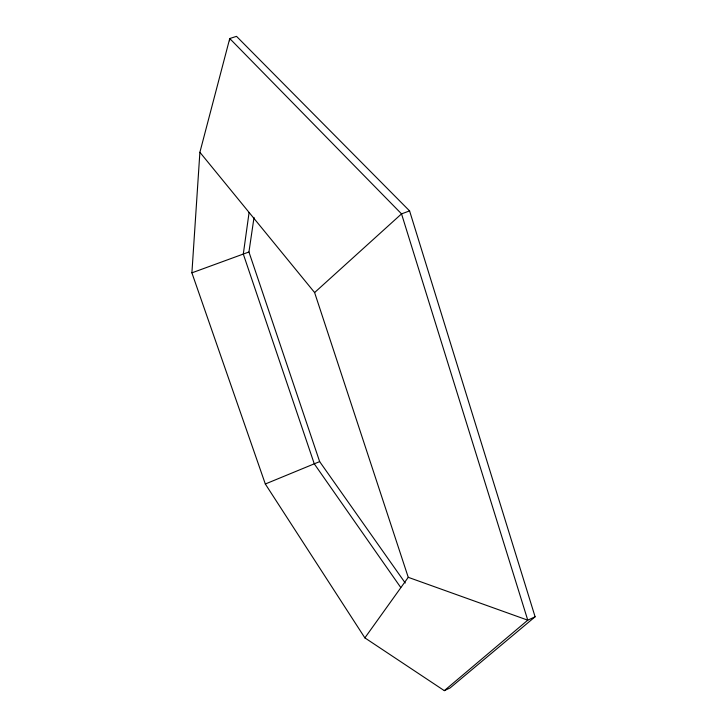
<?xml version="1.0" encoding="UTF-8"?>
<svg xmlns="http://www.w3.org/2000/svg" width="727" height="727" viewBox="0 0 727 727"><rect width="100%" height="100%" fill="white"/><g stroke="black" fill="none" stroke-linecap="round" stroke-linejoin="round"><path stroke-width="1.09" d="M191.901 272.843L199.889 152.288L229.741 38.531L236.511 36.35L409.583 210.903L535.099 616.787L450.14 687.915L444.315 690.65L364.872 637.879L265.319 484L191.901 272.843L248.943 251.996L254.032 217.409M229.541 40.794L229.741 38.531L401.531 213.874L527.766 620.176L444.315 690.65M249.088 212.475L243.3 254.059L314.273 463.826L400.731 587.471M364.872 637.879L408.247 577.32L314.609 292.554L199.889 152.288M314.609 292.554L401.531 213.874L409.583 210.903M535.099 616.787L527.766 620.176L408.247 577.32M265.319 484L319.653 461.609L405.257 583.018M248.943 251.996L319.653 461.609"/></g></svg>
